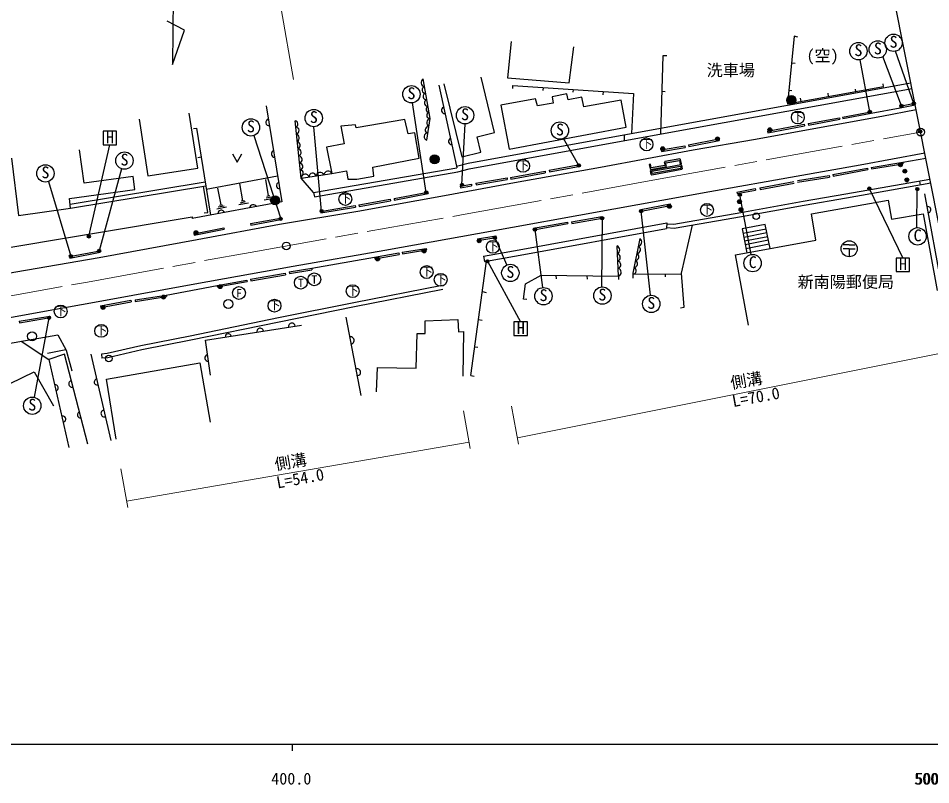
# Model space of a CAD drawing. Units: millimetres at full size, sheet at 1:1000; details may follow other scales. Extents: x 40000 to 680000, y 20000 to 380000.
# Drawn here: x 425375 to 567304, y 198715 to 317839 of the extents above; entities that cross this region are included whole.
import ezdxf
from ezdxf.enums import TextEntityAlignment as Align

# ---------------------------------------------------------------- set-up
doc = ezdxf.new("R2010")
doc.units = ezdxf.units.MM
doc.header["$LTSCALE"] = 1000
doc.header["$PDMODE"] = 32
doc.header["$PDSIZE"] = 500
doc.linetypes.add('CHAIN', pattern=[18.5, 12, -1.5, 3.5, -1.5])
for name, color, linetype, lineweight in [('M-BGD', 7, 'Continuous', 25), ('M-BGD-EXST', 7, 'Continuous', 25), ('M-BMK', 2, 'CHAIN', 13), ('M-BMK-OTRS', 5, 'Continuous', 25), ('M-BMK-SRVR', 3, 'Continuous', 25), ('M-STR-HTXT', 7, 'Continuous', 13), ('M-STR-STRC', 7, 'Continuous', 25), ('M-TTL-BAND', 7, 'Continuous', 25)]:
    doc.layers.add(name, color=color, linetype=linetype, lineweight=lineweight)
doc.layers.add('M-BMK-HTXT', color=7, linetype='Continuous')
doc.layers.add('M-OTRS', color=6, linetype='Continuous')
doc.styles.add('ＭＳ ゴシック', font='')
doc.styles.get('ＭＳ ゴシック').set_extended_font_data('MS Gothic')

msp = doc.modelspace()

# ---------------------------------------------------------------- hatches: boundary and pattern name
at = {"layer": 'M-BGD'}
for points in [[(544935, 305116, 1), (546335, 305116, 0.41421), (545635, 305816, 0.41421)], [(542582, 300514, 0.41421), (542282, 300814, 0.41421), (541982, 300514, 1)], [(534430, 299095, 0.41421), (534130, 299395, 0.41421), (533830, 299095, 1)], [(525908, 297557, 0.41421), (525608, 297857, 0.41421), (525308, 297557, 1)], [(489429, 295919, 1), (490829, 295919, 0.41421), (490129, 296619, 0.41421)], [(562887, 295053, 0.41421), (562587, 295353, 0.41421), (562287, 295053, 1)], [(563574, 294079, 0.41421), (563274, 294379, 0.41421), (562974, 294079, 1)], [(563876, 292718, 0.41421), (563576, 293018, 0.41421), (563276, 292718, 1)], [(464633, 289524, 1), (466033, 289524, 0.41421), (465333, 290224, 0.41421)], [(537865, 289330, 0.41421), (537565, 289630, 0.41421), (537265, 289330, 1)], [(526957, 288601, 0.41421), (526657, 288901, 0.41421), (526357, 288601, 1)], [(538088, 288099, 0.41421), (537788, 288399, 0.41421), (537488, 288099, 1)], [(453325, 284508, 0.41421), (453025, 284808, 0.41421), (452725, 284508, 1)], [(497366, 283249, 0.41421), (497066, 283549, 0.41421), (496766, 283249, 1)], [(488798, 281673, 0.41421), (488498, 281973, 0.41421), (488198, 281673, 1)], [(481569, 280437, 0.41421), (481269, 280737, 0.41421), (480969, 280437, 1)], [(457086, 276114, 0.41421), (456786, 276414, 0.41421), (456486, 276114, 1)], [(448260, 274506, 0.41421), (447960, 274806, 0.41421), (447660, 274506, 1)], [(438865, 272888, 0.41421), (438565, 273188, 0.41421), (438265, 272888, 1)]]:
    msp.add_hatch(color=256, dxfattribs=at).paths.add_polyline_path(points)
at = {"layer": 'M-BGD-EXST'}
for points in [[(562997, 304214, 0.41421), (562747, 304464, 0.41421), (562497, 304214, 1)], [(564919, 304595, 0.41421), (564669, 304845, 0.41421), (564419, 304595, 1)], [(558077, 303290, 0.41421), (557827, 303540, 0.41421), (557577, 303290, 1)], [(512816, 294969, 0.41421), (512566, 295219, 0.41421), (512316, 294969, 1)], [(489088, 290781, 0.41421), (488838, 291031, 0.41421), (488588, 290781, 1)], [(494643, 291944, 0.41421), (494393, 292194, 0.41421), (494143, 291944, 1)], [(557993, 291374, 0.41421), (557743, 291624, 0.41421), (557493, 291374, 1)], [(565466, 291289, 0.41421), (565216, 291539, 0.41421), (564966, 291289, 1)], [(537857, 290414, 0.41421), (537607, 290664, 0.41421), (537357, 290414, 1)], [(522501, 287873, 0.41421), (522251, 288123, 0.41421), (522001, 287873, 1)], [(466446, 286664, 0.41421), (466196, 286914, 0.41421), (465946, 286664, 1)], [(472817, 287864, 0.41421), (472567, 288114, 0.41421), (472317, 287864, 1)], [(516448, 286762, 0.41421), (516198, 287012, 0.41421), (515948, 286762, 1)], [(436605, 283918, 0.41421), (436355, 284168, 0.41421), (436105, 283918, 1)], [(499740, 283726, 0.41421), (499490, 283976, 0.41421), (499240, 283726, 1)], [(505990, 284996, 0.41421), (505740, 285246, 0.41421), (505490, 284996, 1)], [(433807, 280861, 0.41421), (433557, 281111, 0.41421), (433307, 280861, 1)], [(438213, 281691, 0.41421), (437963, 281941, 0.41421), (437713, 281691, 1)], [(498586, 280069, 0.41421), (498336, 280319, 0.41421), (498086, 280069, 1)], [(430412, 271287, 0.41421), (430162, 271537, 0.41421), (429912, 271287, 1)]]:
    msp.add_hatch(color=256, dxfattribs=at).paths.add_polyline_path(points)
at = {"layer": 'M-STR-STRC'}
msp.add_hatch(color=256, dxfattribs=at).paths.add_polyline_path([(525869, 295437), (525949, 295553), (528281, 295972), (528397, 295891), (528520, 295207), (528323, 295172), (528218, 295757), (526083, 295374), (526171, 294887), (526090, 294771), (523758, 294353), (523642, 294434), (523520, 295118), (523716, 295153), (523821, 294568), (525956, 294951)])
h = msp.add_hatch(color=256, dxfattribs=at)
h.paths.add_polyline_path([(523916, 293473), (523800, 293553), (523695, 294139), (523776, 294255), (528439, 295091), (528555, 295010), (528660, 294425), (528579, 294309)])
h.paths.add_polyline_path([(523910, 294075), (528376, 294877), (528445, 294488), (523979, 293687)], flags=16)

# ---------------------------------------------------------------- linework, layer by layer
at = {"layer": 'M-BGD'}
for p, q in [((525633, 312025), (525272, 299838)), ((526259, 312011), (525633, 312025)), ((546216, 310788), (545655, 310842)), ((490767, 307416), (493537, 294859)), ((507027, 306609), (507058, 307068)), ((511687, 306329), (511716, 306757)), ((545712, 306547), (545241, 306593)), ((555529, 306836), (555600, 306445)), ((516352, 305940), (516386, 306446)), ((526004, 306425), (525467, 306441)), ((547004, 305427), (547099, 304904)), ((551277, 306182), (551369, 305678)), ((558012, 303070), (562567, 303924)), ((562519, 304169), (564839, 304628)), ((562519, 304169), (562567, 303924)), ((562567, 303924), (564888, 304383)), ((548259, 301458), (553091, 302386)), ((553091, 302386), (553138, 302141)), ((553575, 302486), (557965, 303316)), ((553575, 302486), (553621, 302240)), ((553621, 302240), (558012, 303070)), ((557965, 303316), (558012, 303070)), ((541899, 300295), (547633, 301385)), ((541946, 300049), (547679, 301139)), ((547633, 301385), (547679, 301139)), ((548259, 301458), (548306, 301213)), ((548306, 301213), (553138, 302141)), ((452616, 300711), (453103, 300743)), ((453103, 300743), (455260, 287239)), ((519631, 299732), (519632, 298817)), ((541899, 300295), (541946, 300049)), ((529641, 298153), (534363, 299093)), ((529641, 298153), (529689, 297908)), ((529689, 297908), (534412, 298848)), ((534363, 299093), (534412, 298848)), ((525362, 297390), (529055, 298011)), ((525362, 297390), (525403, 297143)), ((525403, 297143), (529096, 297764)), ((529055, 298011), (529096, 297764)), ((453296, 296198), (453815, 296281)), ((558059, 294666), (562945, 295485)), ((558100, 294420), (562987, 295238)), ((562945, 295485), (566532, 296082)), ((562945, 295485), (562987, 295238)), ((471317, 290746), (493590, 294614)), ((471428, 290106), (493729, 293979)), ((493537, 294859), (493590, 294614)), ((501924, 293097), (507311, 294068)), ((501968, 292851), (507355, 293822)), ((507311, 294068), (507355, 293822)), ((507943, 294219), (512724, 295099)), ((507943, 294219), (507989, 293973)), ((507989, 293973), (512769, 294853)), ((512724, 295099), (512769, 294853)), ((552062, 293537), (557486, 294557)), ((552109, 293291), (557532, 294311)), ((557486, 294557), (557532, 294311)), ((558059, 294666), (558100, 294420)), ((433426, 288949), (454432, 292419)), ((454615, 291272), (465711, 293356)), ((464285, 290255), (463875, 292797)), ((469400, 292976), (474150, 293699)), ((496534, 292215), (501395, 293027)), ((496575, 291969), (501436, 292780)), ((501395, 293027), (501436, 292780)), ((501924, 293097), (501968, 292851)), ((540711, 291491), (546000, 292457)), ((546561, 292624), (551501, 293415)), ((546600, 292377), (551541, 293168)), ((551501, 293415), (551541, 293168)), ((552062, 293537), (552109, 293291)), ((565578, 292513), (565683, 291922)), ((433504, 288303), (454535, 291777)), ((456369, 291435), (456891, 288817)), ((460292, 289489), (459861, 292140)), ((494118, 291745), (495856, 292042)), ((494118, 291745), (494160, 291499)), ((494160, 291499), (495899, 291796)), ((495856, 292042), (495899, 291796)), ((496534, 292215), (496575, 291969)), ((537125, 290834), (540012, 291371)), ((537171, 290588), (540057, 291125)), ((540012, 291371), (540057, 291125)), ((540711, 291491), (540755, 291246)), ((540755, 291246), (546045, 292211)), ((460043, 289439), (460540, 289539)), ((463626, 289613), (465135, 289878)), ((463949, 289936), (464720, 290102)), ((464049, 290210), (464521, 290301)), ((471317, 290746), (471428, 290106)), ((478371, 288839), (483209, 289707)), ((483209, 289707), (483253, 289461)), ((483819, 289823), (489092, 290829)), ((483819, 289823), (483866, 289578)), ((483866, 289578), (489139, 290584)), ((489092, 290829), (489139, 290584)), ((537125, 290834), (537171, 290588)), ((569107, 275645), (566382, 290530)), ((456278, 288229), (457753, 288527)), ((456493, 288519), (457380, 288668)), ((456659, 288776), (457123, 288859)), ((459670, 288884), (461187, 289174)), ((459952, 289174), (460739, 289340)), ((472374, 287832), (477784, 288723)), ((472415, 287585), (477825, 288477)), ((477784, 288723), (477825, 288477)), ((478371, 288839), (478415, 288593)), ((478415, 288593), (483253, 289461)), ((522204, 288118), (526793, 288989)), ((522204, 288118), (522251, 287873)), ((522251, 287873), (526839, 288744)), ((526793, 288989), (526839, 288744)), ((461506, 285919), (466173, 286787)), ((466173, 286787), (466219, 286542)), ((472374, 287832), (472415, 287585)), ((511423, 286213), (516156, 287009)), ((511465, 285967), (516198, 286762)), ((516156, 287009), (516198, 286762)), ((452665, 284356), (457364, 285288)), ((457364, 285288), (457413, 285043)), ((461506, 285919), (461552, 285673)), ((461552, 285673), (466219, 286542)), ((505527, 285212), (510829, 286167)), ((505571, 284966), (510873, 285921)), ((510829, 286167), (510873, 285921)), ((511423, 286213), (511465, 285967)), ((526271, 286065), (526208, 285189)), ((452665, 284356), (452714, 284110)), ((452714, 284110), (457413, 285043)), ((496787, 283551), (499654, 284006)), ((499654, 284006), (499694, 283759)), ((505527, 285212), (505571, 284966)), ((538118, 284415), (541705, 285134)), ((538224, 283835), (541821, 284555)), ((538333, 283243), (541946, 283932)), ((496787, 283551), (496826, 283304)), ((496826, 283304), (499694, 283759)), ((538436, 282682), (542051, 283406)), ((538551, 282058), (542176, 282784)), ((554617, 282633), (553667, 282633)), ((554617, 282633), (555567, 282633)), ((433330, 280818), (438070, 281711)), ((433376, 280572), (438116, 281465)), ((438070, 281711), (438116, 281465)), ((480801, 280704), (484555, 281386)), ((480845, 280458), (484600, 281140)), ((484555, 281386), (484600, 281140)), ((485084, 281478), (488816, 282070)), ((485084, 281478), (485123, 281231)), ((485123, 281231), (488855, 281823)), ((488816, 282070), (488855, 281823)), ((554617, 282017), (553667, 282017)), ((554617, 282017), (555567, 282017)), ((554617, 282017), (554617, 280917)), ((433330, 280818), (433376, 280572)), ((471018, 278995), (480801, 280704)), ((480801, 280704), (480845, 280458)), ((495768, 262316), (498224, 280100)), ((497747, 280878), (497897, 280041)), ((461511, 277299), (466898, 278203)), ((466898, 278203), (466940, 277957)), ((467532, 278407), (471018, 278995)), ((467532, 278407), (467574, 278160)), ((467574, 278160), (471060, 278749)), ((471018, 278995), (471060, 278749)), ((456295, 276323), (460935, 277160)), ((456339, 276076), (460980, 276913)), ((460935, 277160), (460980, 276913)), ((461511, 277299), (461552, 277052)), ((461552, 277052), (466940, 277957)), ((509012, 277868), (509024, 277335)), ((513808, 277811), (513866, 277277)), ((518757, 277752), (518720, 277242)), ((520983, 278072), (528567, 278095)), ((526024, 277634), (526023, 278087)), ((448392, 274829), (456295, 276323)), ((456295, 276323), (456339, 276076)), ((497570, 275365), (498174, 275231)), ((438177, 273154), (442908, 274013)), ((442908, 274013), (442953, 273767)), ((443547, 274060), (448392, 274829)), ((443547, 274060), (443586, 273813)), ((443586, 273813), (448431, 274582)), ((448392, 274829), (448431, 274582)), ((438177, 273154), (438221, 272908)), ((438221, 272908), (442953, 273767)), ((425530, 270751), (430282, 271561)), ((425572, 270505), (430324, 271315)), ((430282, 271561), (430324, 271315)), ((476310, 271399), (478643, 259187)), ((425530, 270751), (425572, 270505)), ((496967, 271001), (497511, 270943)), ((429931, 265772), (432793, 266340)), ((436669, 265619), (439778, 252215)), ((438319, 265653), (438375, 265005)), ((496385, 266785), (496847, 266711)), ((495768, 262316), (496287, 262231))]:
    msp.add_line(p, q, dxfattribs=at)
for points in [[(502063, 314219), (501448, 308568), (511078, 307820), (511797, 313402)], [(546619, 314921), (546063, 315032), (545041, 304531), (559948, 307234), (559908, 307662)], [(488908, 298876), (489454, 302253), (488360, 308400)], [(491570, 307671), (494379, 296300), (497329, 297033), (496775, 299427), (499464, 300079), (497394, 308704)], [(493537, 294859), (495335, 295334), (525270, 300753), (564214, 307784)], [(493729, 293979), (495531, 294454), (525430, 299867), (564389, 306901)], [(502277, 306918), (502286, 307386), (521085, 306132), (520769, 299938)], [(463940, 304241), (466373, 289286), (452447, 286720)], [(444179, 302157), (445543, 293338), (453299, 294540), (451935, 303066)], [(471317, 290746), (469400, 292976), (468446, 301904)], [(424301, 296115), (425399, 287172), (433504, 288303), (433322, 289811), (443504, 291236), (443248, 293230), (435605, 292221), (434900, 297400)], [(458708, 296769), (459423, 295474), (460139, 296769)], [(567183, 292796), (554079, 290486), (547486, 289344), (537753, 287587), (527363, 285779), (526256, 285859)], [(454293, 287579), (454851, 287660), (454181, 291719)], [(567300, 292207), (554183, 289895), (547591, 288753), (537858, 286996), (527393, 285175), (526213, 285261)], [(538983, 270118), (536934, 281063), (549454, 283363), (548759, 287420), (560668, 289580), (561224, 286590), (566104, 287437), (568316, 275550)], [(420737, 281716), (452402, 286964), (452447, 286720)], [(497747, 280878), (503296, 281871), (526271, 286065)], [(528395, 272843), (528932, 272956), (528558, 278222), (530236, 285670)], [(542322, 282053), (541569, 285811), (537991, 285104), (538675, 281383)], [(497897, 280041), (503447, 281035), (526208, 285189)], [(504463, 274118), (503977, 274172), (504283, 276546), (506730, 277895), (518757, 277752), (518505, 282464)], [(522051, 283602), (520983, 278222), (520983, 277431)], [(491296, 276307), (477563, 273603), (465845, 271266), (452095, 268453), (444438, 266927), (439193, 265728), (438319, 265653)], [(491422, 275669), (477689, 272965), (465974, 270629), (452224, 267816), (444574, 266291), (439294, 265084), (438375, 265005)], [(455271, 262344), (454484, 267812), (469457, 270159)], [(481109, 259770), (481236, 263557), (487249, 263482), (487426, 268835), (488664, 268860), (488664, 270829), (493768, 271006), (493869, 269087), (494652, 269138), (494551, 262194)], [(409500, 263600), (414056, 265598), (431539, 268650), (432841, 266251), (433723, 263018)], [(425810, 267650), (430117, 264797), (433229, 251137)], [(436201, 251666), (432594, 265657), (430117, 264797)], [(419479, 252038), (411217, 263694), (414255, 265070), (415348, 263532), (417940, 263644), (420337, 259255), (427853, 262907), (430836, 257614)], [(440611, 252424), (439121, 261757), (453617, 264276), (455250, 255086)]]:
    msp.add_lwpolyline(points, dxfattribs=at)
for points in [[(505823, 305337), (500423, 304325), (501744, 297486), (519935, 300906), (519127, 305129), (513326, 304094), (513033, 305560), (510905, 305164), (510715, 306073), (508411, 305648), (508594, 304663), (506147, 304230)], [(475530, 301089), (476060, 298344), (473342, 297815), (474150, 293699), (476408, 294145), (476645, 292808), (478053, 292808), (480688, 293323), (480549, 294688), (487736, 296115), (487039, 300016), (486035, 299863), (485491, 302106), (477918, 300831), (477820, 301284)]]:
    msp.add_lwpolyline(points, close=True, dxfattribs=at)
for centre, radius in [((545635, 305116), 700), ((542282, 300514), 300), ((534130, 299095), 300), ((525608, 297557), 300), ((490129, 295919), 700), ((562587, 295053), 300), ((563274, 294079), 300), ((563576, 292718), 300), ((465333, 289524), 700), ((537565, 289330), 300), ((526657, 288601), 300), ((537788, 288099), 300), ((540161, 287066), 500), ((453025, 284508), 300), ((497066, 283249), 300), ((554617, 282017), 1250), ((488498, 281673), 300), ((481269, 280437), 300), ((456786, 276114), 300), ((447960, 274506), 300), ((458050, 273427), 700), ((438565, 272888), 300), ((427529, 268417), 700), ((439468, 264958), 500)]:
    msp.add_circle(centre, radius, dxfattribs=at)
for centre, radius, start, end in [((488641, 307837), 629, 116.56468, 263.61798), ((488698, 306705), 522, 104.03817, 276.14449), ((488849, 305689), 506, 100.86029, 279.32237), ((489044, 304687), 515, 102.68408, 277.49858), ((489321, 303698), 522, 113.68906, 266.4936), ((491747, 303533), 534, 115.4794, 269.39799), ((489391, 302718), 470, 102.56064, 277.62201), ((464413, 301657), 526, 104.84657, 273.63131), ((468373, 301403), 506, 290.54663, 81.65415), ((468513, 300393), 537, 286.14168, 86.0591), ((489176, 300486), 505, 81.71789, 259.93736), ((489573, 301583), 680, 100.1154, 241.53984), ((468351, 299238), 711, 308.2578, 63.94298), ((489077, 299420), 569, 88.93211, 252.72314), ((468619, 298109), 597, 298.9314, 73.26938), ((492792, 298690), 486, 114.08124, 270.79615), ((465277, 296758), 535, 111.95286, 266.52502), ((468756, 296988), 618, 296.42712, 75.77365), ((468976, 295869), 568, 287.70574, 84.49503), ((469066, 294768), 567, 290.61851, 81.58226), ((469233, 293755), 484, 286.044, 86.15678), ((472336, 293261), 630, 23.41254, 173.9105), ((473557, 293445), 645, 23.22201, 174.10103), ((470015, 293009), 602, 14.37424, 182.9488), ((471159, 293213), 563, 11.73775, 185.58529), ((465976, 291817), 463, 101.01261, 277.46526), ((461912, 288294), 575, 27.3563, 173.5246), ((566837, 288095), 480, 279.32977, 101.42298), ((456961, 287468), 536, 19.26989, 181.611), ((518249, 281830), 683, 298.14852, 67.97296), ((521664, 283040), 682, 282.07744, 55.46727), ((518439, 280659), 584, 289.18567, 76.93582), ((521328, 280792), 576, 275.06144, 62.48326), ((521600, 281858), 555, 269.46409, 68.08061), ((518504, 279521), 600, 288.28326, 77.83823), ((521107, 279695), 590, 275.05914, 62.48556), ((518536, 278342), 629, 290.55161, 75.56987), ((520943, 278612), 541, 274.22741, 66.50299), ((467933, 269916), 544, 9.27243, 188.54296), ((458034, 268341), 462, 12.21875, 185.59665), ((462998, 269147), 514, 8.77367, 189.04172), ((477059, 267765), 562, 275.37449, 106.26111), ((454892, 265044), 507, 99.33206, 277.0414), ((478097, 262823), 534, 265.00869, 116.62691), ((433725, 261013), 507, 97.14971, 291.76704), ((437655, 261308), 464, 101.35598, 284.76314), ((431086, 260400), 505, 286.44981, 99.22459), ((438767, 256421), 526, 99.2965, 286.82262), ((432280, 255528), 493, 277.07064, 108.60376), ((435026, 256195), 457, 103.55977, 285.35697)]:
    msp.add_arc(centre, radius, start, end, dxfattribs=at)
at = {"layer": 'M-BGD-EXST'}
for p, q in [((564669, 304595), (561843, 312714)), ((557827, 303290), (556334, 311404)), ((562747, 304214), (559869, 311900)), ((488838, 290781), (486716, 304693)), ((472567, 287864), (471369, 300972)), ((494393, 291944), (494910, 301408)), ((440675, 300269), (438575, 300269)), ((438575, 300269), (438575, 298169)), ((440675, 298169), (440675, 300269)), ((462030, 299605), (466196, 286664)), ((436355, 283918), (439625, 298169)), ((438575, 298169), (440675, 298169)), ((512566, 294969), (510198, 299166)), ((441454, 294440), (437963, 281691)), ((430074, 292463), (433557, 280861)), ((557743, 291374), (562969, 280566)), ((565151, 285292), (565216, 291289)), ((539351, 281106), (537607, 290414)), ((516198, 286762), (516110, 276077)), ((523737, 274789), (522251, 287873)), ((505740, 284996), (506908, 275986)), ((499490, 283726), (501368, 279491)), ((498336, 280069), (503515, 270646)), ((564019, 280566), (561919, 280566)), ((561919, 280566), (561919, 278466)), ((564019, 278466), (564019, 280566)), ((561919, 278466), (564019, 278466)), ((427902, 258928), (430162, 271287)), ((504565, 270646), (502465, 270646)), ((502465, 270646), (502465, 268546)), ((504565, 268546), (504565, 270646)), ((502465, 268546), (504565, 268546))]:
    msp.add_line(p, q, dxfattribs=at)
for centre, radius in [((561514, 314023), 1350), ((556056, 312725), 1350), ((559071, 312989), 1350), ((486532, 306030), 1350), ((494867, 302757), 1350), ((562747, 304214), 250), ((564669, 304595), 250), ((471341, 302322), 1350), ((546634, 302423), 1000), ((557827, 303290), 250), ((461563, 300872), 1350), ((509627, 300390), 1350), ((523103, 298233), 1000), ((441900, 295714), 1350), ((503901, 294896), 1000), ((512566, 294969), 250), ((429597, 293726), 1350), ((488838, 290781), 250), ((494393, 291944), 250), ((557743, 291374), 250), ((565216, 291289), 250), ((476259, 289749), 1000), ((537607, 290414), 250), ((522251, 287873), 250), ((532498, 288052), 1000), ((466196, 286664), 250), ((472567, 287864), 250), ((516198, 286762), 250), ((565249, 283946), 1350), ((436355, 283918), 250), ((499490, 283726), 250), ((505740, 284996), 250), ((499191, 282312), 1000), ((433557, 280861), 250), ((437963, 281691), 250), ((539603, 279779), 1350), ((498336, 280069), 250), ((501913, 278256), 1350), ((471418, 277263), 1000), ((488910, 278392), 1000), ((491076, 277188), 1000), ((469320, 276747), 1000), ((459702, 275140), 1000), ((477386, 275429), 1000), ((507070, 274645), 1350), ((516225, 274731), 1350), ((465228, 273162), 1000), ((523832, 273442), 1350), ((431976, 272268), 1000), ((430162, 271287), 250), ((438277, 269251), 1000), ((427556, 257623), 1350)]:
    msp.add_circle(centre, radius, dxfattribs=at)
at = {"layer": 'M-BMK'}
msp.add_lwpolyline([(336716, 261870), (350030, 263114), (359832, 264204), (376656, 266428), (385358, 267653), (395936, 269561), (405248, 271267), (420378, 274033), (436164, 276844), (461435, 281456), (494894, 287375), (523518, 292572), (565727, 300144)], dxfattribs=at)
at = {"layer": 'M-BMK-OTRS'}
msp.add_line((575397, 251334), (558700, 335616), dxfattribs=at)
at = {"layer": 'M-BMK-SRVR'}
for p, q in [((449797, 343669), (449345, 310643)), ((451225, 315989), (448562, 317372)), ((449345, 310643), (451225, 315989))]:
    msp.add_line(p, q, dxfattribs=at)
for centre in [(565727, 300144), (467079, 282455)]:
    msp.add_circle(centre, 600, dxfattribs=at)
at = {"layer": 'M-OTRS'}
msp.add_point((565658, 300263), dxfattribs=at)
at = {"layer": 'M-STR-HTXT'}
for p, q in [((466264, 319307), (468203, 308345)), ((503014, 252630), (572396, 266482)), ((502072, 257572), (503201, 251644)), ((494606, 256843), (495678, 250969)), ((442228, 242791), (495501, 251937)), ((441312, 247788), (442408, 241805))]:
    msp.add_line(p, q, dxfattribs=at)
at = {"layer": 'M-STR-STRC'}
for p, q in [((525869, 295437), (525949, 295553)), ((525869, 295437), (525956, 294951)), ((528281, 295972), (525949, 295553)), ((526083, 295374), (528218, 295757)), ((526171, 294887), (526083, 295374)), ((528218, 295757), (528323, 295172)), ((528397, 295891), (528281, 295972)), ((528520, 295207), (528397, 295891)), ((523716, 295153), (523520, 295118)), ((523520, 295118), (523642, 294434)), ((523642, 294434), (523758, 294353)), ((523695, 294139), (523776, 294255)), ((523800, 293553), (523695, 294139)), ((523821, 294568), (523716, 295153)), ((523758, 294353), (526090, 294771)), ((523776, 294255), (528439, 295091)), ((525956, 294951), (523821, 294568)), ((523910, 294075), (528376, 294877)), ((523979, 293687), (523910, 294075)), ((528579, 294309), (523916, 293473)), ((528445, 294488), (523979, 293687)), ((526171, 294887), (526090, 294771)), ((528323, 295172), (528520, 295207)), ((528376, 294877), (528445, 294488)), ((528555, 295010), (528439, 295091)), ((528555, 295010), (528660, 294425)), ((528660, 294425), (528579, 294309)), ((523800, 293553), (523916, 293473))]:
    msp.add_line(p, q, dxfattribs=at)
for points in [[(565045, 303589), (559705, 302572), (549139, 300636), (540045, 298994), (530365, 297324), (515947, 294636), (502543, 292271), (491651, 290253), (478192, 287832), (466005, 285802), (453189, 283396), (437983, 280617), (424980, 278359), (410933, 275819), (393656, 272759), (383390, 271064)], [(566375, 296873), (556332, 295026), (546369, 293230), (532954, 290845), (517990, 288153), (496782, 284341), (482385, 281734), (468155, 279271), (452852, 276525), (438355, 273882), (429461, 272284), (419426, 270429), (411170, 268946), (402859, 267473), (395908, 266260), (388444, 265034), (383695, 264321), (375945, 263080), (368202, 261911), (363388, 261325), (357969, 260627), (352712, 260027), (347308, 259529), (344903, 259334)]]:
    msp.add_lwpolyline(points, dxfattribs=at)
at = {"layer": 'M-TTL-BAND'}
for p, q in [((40000, 205000), (579000, 205000)), ((468000, 205000), (468000, 204000))]:
    msp.add_line(p, q, dxfattribs=at)

# ---------------------------------------------------------------- texts
at = {"layer": 'M-BGD-EXST', "style": 'ＭＳ ゴシック'}
for s, p in [('S', (560858, 312731)), ('S', (555401, 311432)), ('S', (558416, 311696)), ('S', (485877, 304738)), ('S', (494212, 301464)), ('S', (470686, 301030)), ('S', (460908, 299579)), ('S', (508971, 299097)), ('S', (441245, 294422)), ('S', (428942, 292434)), ('C', (564594, 282653)), ('C', (538948, 278487)), ('S', (501257, 276963)), ('S', (506415, 273353)), ('S', (515569, 273439)), ('S', (523177, 272150)), ('S', (426900, 256331))]:
    msp.add_text(s, height=1833, rotation=358.508, dxfattribs=at).set_placement(p, align=Align.BOTTOM_LEFT)
for s, height, p in [('下', 1320, (545782, 301436)), ('H', 1833, (439028, 297861)), ('下', 1320, (522250, 297246)), ('下', 1320, (503049, 293909)), ('下', 1320, (475406, 288761)), ('下', 1320, (531646, 287065)), ('下', 1320, (498338, 281324)), ('H', 1833, (562371, 278158)), ('下', 1320, (488058, 277404)), ('下', 1320, (490224, 276201)), ('下', 1320, (476534, 274441)), ('下', 1320, (464376, 272175)), ('下', 1320, (431124, 271281)), ('下', 1320, (437424, 268264)), ('H', 1833, (502918, 268238))]:
    msp.add_text(s, height=height, dxfattribs=at).set_placement(p, align=Align.BOTTOM_LEFT)
for s, p in [('T', (469331, 276719)), ('T', (471428, 277235)), ('F', (459713, 275112))]:
    msp.add_text(s, height=1320, dxfattribs=at).set_placement(p, align=Align.MIDDLE_CENTER)
at = {"layer": 'M-BMK-HTXT', "style": 'ＭＳ ゴシック'}
for s, p in [('(空)', (547985, 310577)), ('洗車場', (532454, 308310)), ('新南陽郵便局', (546592, 275399))]:
    msp.add_text(s, height=1833, dxfattribs=at).set_placement(p, align=Align.BOTTOM_LEFT)
at = {"layer": 'M-STR-HTXT', "style": 'ＭＳ ゴシック'}
for s, rotation, p in [('側溝', 9.741, (536405, 259689)), ('L=70.0', 10.374, (536691, 256864)), ('側溝', 9.741, (465523, 247035)), ('L=54.0', 10.374, (465810, 244210))]:
    msp.add_text(s, height=1833, rotation=rotation, dxfattribs=at).set_placement(p, align=Align.BOTTOM_LEFT)
at = {"layer": 'M-TTL-BAND', "style": 'ＭＳ ゴシック'}
for s, p in [('400.0', (467844, 198195)), ('500.0', (567844, 198195)), ('500.0', (568000, 198195))]:
    msp.add_text(s, height=1833, dxfattribs=at).set_placement(p, align=Align.BOTTOM_CENTER)

doc.saveas('drawing.dxf')
